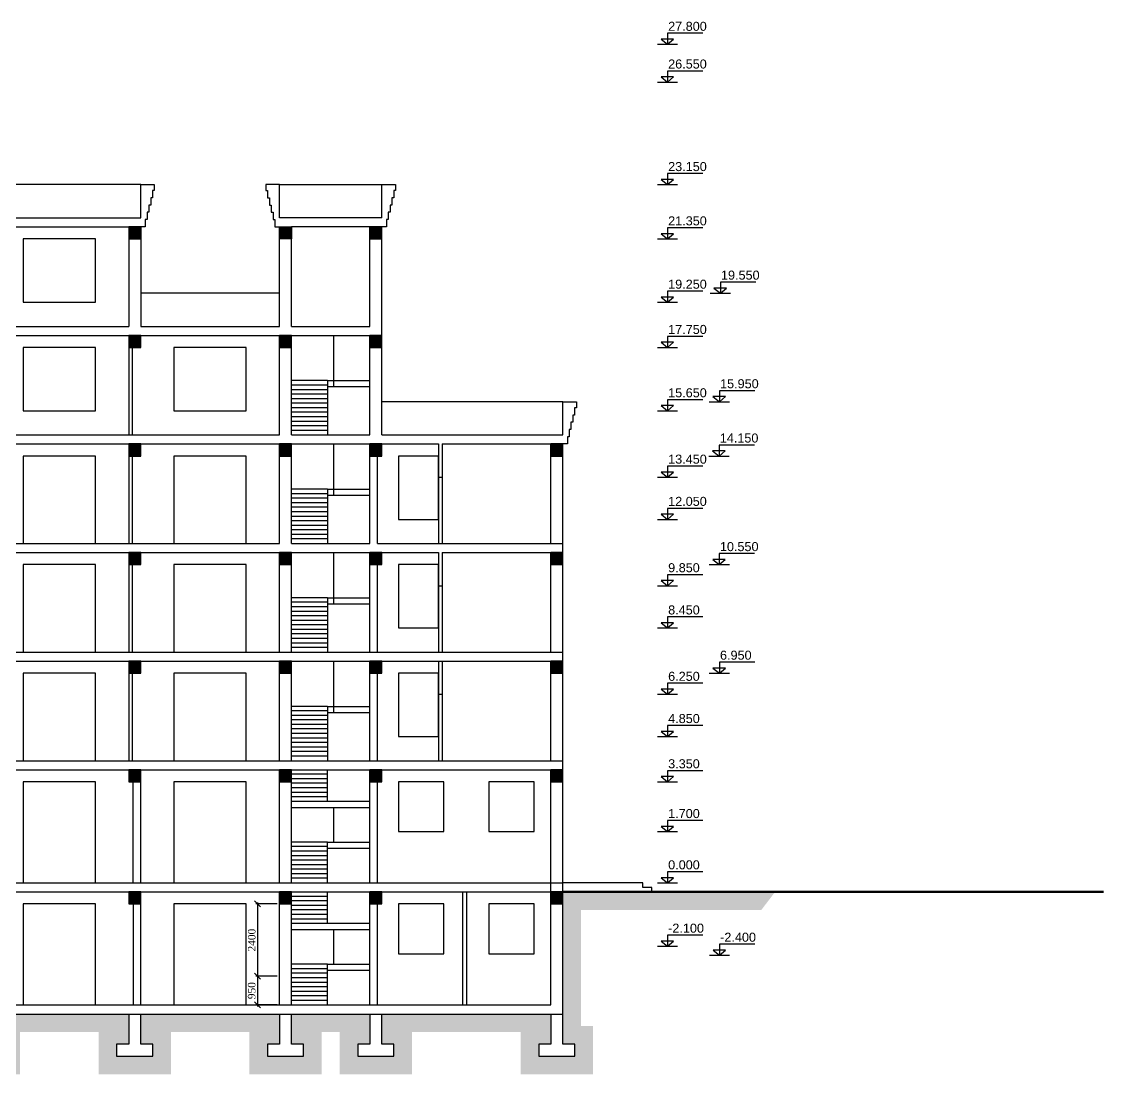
# Model space of a CAD drawing. Header units: inches. Extents: x 2870606 to 3671143, y -733551 to -473558.
# Drawn here: x 3077077 to 3112955, y -685836 to -650935 of the extents above; entities that cross this region are included whole.
import ezdxf

# ---------------------------------------------------------------- set-up
doc = ezdxf.new("R2010")
doc.units = ezdxf.units.IN
doc.header["$MEASUREMENT"] = 0
doc.styles.add('ira', font='arial.ttf', dxfattribs={"height": 3})
doc.styles.add('J~stule', font='dutch.ttf')
doc.dimstyles.new('J~style', dxfattribs={"dimscale": 100, "dimtxt": 2.5, "dimasz": 2, "dimexe": 0.55, "dimexo": 0.725, "dimtad": 1, "dimdec": 0, "dimdsep": 46, "dimtxsty": 'J~stule', "dimblk": 'OBLIQUE', "dimcen": 2, "dimdle": 0.5, "dimadec": 0, "dimazin": 0, "dimtfac": 1, "dimtdec": 0, "dimtmove": 0, "dimatfit": 3, "dimfxl": 1, "dimarcsym": 0})

# ---------------------------------------------------------------- blocks, each defined once
blk = doc.blocks.new('_Oblique')
at = {"color": 0, "linetype": 'ByBlock', "lineweight": -2}
blk.add_line((-0.5, -0.5), (0.5, 0.5), dxfattribs=at)
blk = doc.blocks.new('*D210')
at = {"color": 0, "lineweight": -2, "transparency": 16777216}
for p, q in [((3085555, -680186), (3084845, -680186)), ((3084900, -680136), (3084900, -682636)), ((3085555, -682586), (3084845, -682586))]:
    blk.add_line(p, q, dxfattribs=at)
at = {"layer": 'Defpoints', "color": 0, "lineweight": 35, "transparency": 16777216}
for p in [(3085627, -680186), (3084900, -682586), (3085627, -682586)]:
    blk.add_point(p, dxfattribs=at)
at = {"color": 0, "lineweight": -2, "transparency": 16777216, "xscale": 200, "yscale": 200, "zscale": 200}
for p, rotation in [((3084900, -680186), 90), ((3084900, -682586), 270)]:
    blk.add_blockref('_Oblique', p, dxfattribs=dict(at, rotation=rotation))
at = {"color": 0, "lineweight": 35, "transparency": 16777216, "insert": (3084710, -681386), "char_height": 250, "attachment_point": 5, "rotation": 90, "style": 'J~stule'}
blk.add_mtext('2400', dxfattribs=at)
blk = doc.blocks.new('*D211')
at = {"color": 0, "lineweight": -2, "transparency": 16777216}
for p, q in [((3085555, -682586), (3084845, -682586)), ((3084900, -682536), (3084900, -683586)), ((3085555, -683536), (3084845, -683536))]:
    blk.add_line(p, q, dxfattribs=at)
at = {"layer": 'Defpoints', "color": 0, "lineweight": 35, "transparency": 16777216}
for p in [(3085627, -682586), (3084900, -683536), (3085627, -683536)]:
    blk.add_point(p, dxfattribs=at)
at = {"color": 0, "lineweight": -2, "transparency": 16777216, "xscale": 200, "yscale": 200, "zscale": 200}
for p, rotation in [((3084900, -682586), 90), ((3084900, -683536), 270)]:
    blk.add_blockref('_Oblique', p, dxfattribs=dict(at, rotation=rotation))
at = {"color": 0, "lineweight": 35, "transparency": 16777216, "insert": (3084707, -683061), "char_height": 250, "attachment_point": 5, "rotation": 90, "style": 'J~stule'}
blk.add_mtext('950', dxfattribs=at)

msp = doc.modelspace()

# ---------------------------------------------------------------- hatches: boundary and pattern name
h = msp.add_hatch(color=256)
h.dxf.hatch_style = 1
h.paths.add_polyline_path([(3081027.14, -658136.46), (3081027.14, -657736.46), (3080627.14, -657736.46), (3080627.14, -658136.46)])
h = msp.add_hatch(color=256)
h.dxf.hatch_style = 1
h.paths.add_polyline_path([(3085627.14, -658136.46), (3085627.14, -657736.46), (3086027.14, -657736.46), (3086027.14, -658136.46)])
h = msp.add_hatch(color=256)
h.dxf.hatch_style = 1
h.paths.add_polyline_path([(3089027.14, -658136.46), (3089027.14, -657736.46), (3088627.14, -657736.46), (3088627.14, -658136.46)])
h = msp.add_hatch(color=256)
h.dxf.hatch_style = 1
h.paths.add_polyline_path([(3081027.14, -661736.46), (3081027.14, -661336.46), (3080627.14, -661336.46), (3080627.14, -661736.46)])
h = msp.add_hatch(color=256)
h.dxf.hatch_style = 1
h.paths.add_polyline_path([(3086027.14, -661736.46), (3086027.14, -661336.46), (3085627.14, -661336.46), (3085627.14, -661736.46)])
h = msp.add_hatch(color=256)
h.dxf.hatch_style = 1
h.paths.add_polyline_path([(3089027.14, -661736.46), (3089027.14, -661336.46), (3088627.14, -661336.46), (3088627.14, -661736.46)])
h = msp.add_hatch(color=256)
h.dxf.hatch_style = 1
h.paths.add_polyline_path([(3081027.14, -665336.46), (3081027.14, -664936.46), (3080627.14, -664936.46), (3080627.14, -665336.46)])
h = msp.add_hatch(color=256)
h.dxf.hatch_style = 1
h.paths.add_polyline_path([(3086027.14, -665336.46), (3086027.14, -664936.46), (3085627.14, -664936.46), (3085627.14, -665336.46)])
h = msp.add_hatch(color=256)
h.dxf.hatch_style = 1
h.paths.add_polyline_path([(3089027.14, -665336.46), (3089027.14, -664936.46), (3088627.14, -664936.46), (3088627.14, -665336.46)])
h = msp.add_hatch(color=256)
h.dxf.hatch_style = 1
h.paths.add_polyline_path([(3095027.14, -665336.46), (3095027.14, -664936.46), (3094627.14, -664936.46), (3094627.14, -665336.46)])
h = msp.add_hatch(color=256)
h.dxf.hatch_style = 1
h.paths.add_polyline_path([(3081027.14, -668936.46), (3081027.14, -668536.46), (3080627.14, -668536.46), (3080627.14, -668936.46)])
h = msp.add_hatch(color=256)
h.dxf.hatch_style = 1
h.paths.add_polyline_path([(3086027.14, -668936.46), (3086027.14, -668536.46), (3085627.14, -668536.46), (3085627.14, -668936.46)])
h = msp.add_hatch(color=256)
h.dxf.hatch_style = 1
h.paths.add_polyline_path([(3089027.14, -668936.46), (3089027.14, -668536.46), (3088627.14, -668536.46), (3088627.14, -668936.46)])
h = msp.add_hatch(color=256)
h.dxf.hatch_style = 1
h.paths.add_polyline_path([(3095027.14, -668936.46), (3095027.14, -668536.46), (3094627.14, -668536.46), (3094627.14, -668936.46)])
h = msp.add_hatch(color=256)
h.dxf.hatch_style = 1
h.paths.add_polyline_path([(3081027.14, -672536.46), (3081027.14, -672136.46), (3080627.14, -672136.46), (3080627.14, -672536.46)])
h = msp.add_hatch(color=256)
h.dxf.hatch_style = 1
h.paths.add_polyline_path([(3086027.14, -672536.46), (3086027.14, -672136.46), (3085627.14, -672136.46), (3085627.14, -672536.46)])
h = msp.add_hatch(color=256)
h.dxf.hatch_style = 1
h.paths.add_polyline_path([(3089027.14, -672536.46), (3089027.14, -672136.46), (3088627.14, -672136.46), (3088627.14, -672536.46)])
h = msp.add_hatch(color=256)
h.dxf.hatch_style = 1
h.paths.add_polyline_path([(3095027.14, -672536.46), (3095027.14, -672136.46), (3094627.14, -672136.46), (3094627.14, -672536.46)])
h = msp.add_hatch(color=256)
h.dxf.hatch_style = 1
h.paths.add_polyline_path([(3081027.14, -676136.46), (3081027.14, -675736.46), (3080627.14, -675736.46), (3080627.14, -676136.46)])
h = msp.add_hatch(color=256)
h.dxf.hatch_style = 1
h.paths.add_polyline_path([(3086027.14, -676136.46), (3086027.14, -675736.46), (3085627.14, -675736.46), (3085627.14, -676136.46)])
h = msp.add_hatch(color=256)
h.dxf.hatch_style = 1
h.paths.add_polyline_path([(3089027.14, -676136.46), (3089027.14, -675736.46), (3088627.14, -675736.46), (3088627.14, -676136.46)])
h = msp.add_hatch(color=256)
h.dxf.hatch_style = 1
h.paths.add_polyline_path([(3095027.14, -676136.46), (3095027.14, -675736.46), (3094627.14, -675736.46), (3094627.14, -676136.46)])
h = msp.add_hatch()
h.set_pattern_fill('EARTH', color=256, scale=1000, angle=45, style=0)
h.set_pattern_definition([(45, (-176537.36, 11287.37), (3e-14, 353.55339), [250, -250]), (45, (-176603.65, 11353.66), (3e-14, 353.55339), [250, -250]), (45, (-176669.94, 11419.96), (3e-14, 353.55339), [250, -250]), (135, (-176669.94, 11464.15), (-353.55339, 3e-14), [250, -250]), (135, (-176603.65, 11530.44), (-353.55339, 3e-14), [250, -250]), (135, (-176537.36, 11596.73), (-353.55339, 3e-14), [250, -250])])
h.paths.add_polyline_path([(3070627.14, -683836.46), (3059027.14, -683836.46), (3059027.14, -684836.46), (3059427.14, -684836.46), (3059427.14, -685236.46), (3058227.14, -685236.46), (3058227.14, -684836.46), (3058627.14, -684836.46), (3058627.14, -683836.46), (3054027.14, -683836.46), (3054027.14, -684836.46), (3054427.14, -684836.46), (3054427.14, -685236.46), (3053227.14, -685236.46), (3053227.14, -684836.46), (3053627.14, -684836.46), (3053627.14, -683836.46), (3049027.14, -683836.46), (3049027.14, -684836.46), (3049427.14, -684836.46), (3049427.14, -685236.46), (3048227.14, -685236.46), (3048227.14, -684836.46), (3048627.14, -684836.46), (3048627.14, -683836.46), (3044027.14, -683836.46), (3044027.14, -684836.46), (3044427.14, -684836.46), (3044427.14, -685236.46), (3043227.14, -685236.46), (3043227.14, -684836.46), (3043627.14, -684836.46), (3043627.14, -683836.46), (3041027.14, -683836.46), (3041027.14, -684836.46), (3041427.14, -684836.46), (3041427.14, -685236.46), (3040227.14, -685236.46), (3040227.14, -684836.46), (3040627.14, -684836.46), (3040627.14, -683836.46), (3035027.14, -683836.46), (3035027.14, -684836.46), (3035427.14, -684836.46), (3035427.14, -685236.46), (3034227.14, -685236.46), (3034227.14, -684836.46), (3034627.14, -684836.46), (3034627.14, -683836.46), (3034627.14, -679936.46), (3029007.22, -679936.46), (3029704.94, -680536.46), (3034027.14, -680536.46), (3034027.14, -683836.46), (3034027.14, -684236.46), (3033627.14, -684236.46), (3033627.14, -685836.46), (3036027.14, -685836.46), (3036027.14, -684436.46), (3039627.14, -684436.46), (3039627.14, -685836.46), (3042027.14, -685836.46), (3042027.14, -684436.46), (3042627.14, -684436.46), (3042627.14, -685836.46), (3045027.14, -685836.46), (3045027.14, -684436.46), (3047627.14, -684436.46), (3047627.14, -685836.46), (3050027.14, -685836.46), (3050027.14, -684436.46), (3052627.14, -684436.46), (3052627.14, -685836.46), (3055027.14, -685836.46), (3055027.14, -684436.46), (3057627.14, -684436.46), (3057627.14, -685836.46), (3060027.14, -685836.46), (3060027.14, -684436.46), (3069627.14, -684436.46), (3069627.14, -685836.46), (3072027.14, -685836.46), (3072027.14, -684436.46), (3074627.14, -684436.46), (3074627.14, -685836.46), (3077027.14, -685836.46), (3077027.14, -684436.46), (3079627.14, -684436.46), (3079627.14, -685836.46), (3082027.14, -685836.46), (3082027.14, -684436.46), (3084627.14, -684436.46), (3084627.14, -685836.46), (3087027.14, -685836.46), (3087027.14, -684436.46), (3087627.14, -684436.46), (3087627.14, -685836.46), (3090027.14, -685836.46), (3090027.14, -684436.46), (3093627.14, -684436.46), (3093627.14, -685836.46), (3096027.14, -685836.46), (3096027.14, -684236.46), (3095627.14, -684236.46), (3095627.14, -683836.46), (3095627.14, -680386.46), (3101609.84, -680386.46), (3102069.79, -679786.46), (3095027.14, -679786.46), (3095027.14, -683836.46), (3095027.14, -684836.46), (3095427.14, -684836.46), (3095427.14, -685236.46), (3094227.14, -685236.46), (3094227.14, -684836.46), (3094627.14, -684836.46), (3094627.14, -683836.46), (3089027.14, -683836.46), (3089027.14, -684836.46), (3089427.14, -684836.46), (3089427.14, -685236.46), (3088227.14, -685236.46), (3088227.14, -684836.46), (3088627.14, -684836.46), (3088627.14, -683836.46), (3086027.14, -683836.46), (3086027.14, -684836.46), (3086427.14, -684836.46), (3086427.14, -685236.46), (3085227.14, -685236.46), (3085227.14, -684836.46), (3085627.14, -684836.46), (3085627.14, -683836.46), (3081027.14, -683836.46), (3081027.14, -684836.46), (3081427.14, -684836.46), (3081427.14, -685236.46), (3080227.14, -685236.46), (3080227.14, -684836.46), (3080627.14, -684836.46), (3080627.14, -683836.46), (3076027.14, -683836.46), (3076027.14, -684836.46), (3076427.14, -684836.46), (3076427.14, -685236.46), (3075227.14, -685236.46), (3075227.14, -684836.46), (3075627.14, -684836.46), (3075627.14, -683836.46), (3071027.14, -683836.46), (3071027.14, -684836.46), (3071427.14, -684836.46), (3071427.14, -685236.46), (3070227.14, -685236.46), (3070227.14, -684836.46), (3070627.14, -684836.46)])
h = msp.add_hatch(color=256)
h.dxf.hatch_style = 1
h.paths.add_polyline_path([(3081027.14, -680186.46), (3081027.14, -679786.46), (3080627.14, -679786.46), (3080627.14, -680186.46)])
h = msp.add_hatch(color=256)
h.dxf.hatch_style = 1
h.paths.add_polyline_path([(3086027.14, -680186.46), (3086027.14, -679786.46), (3085627.14, -679786.46), (3085627.14, -680186.46)])
h = msp.add_hatch(color=256)
h.dxf.hatch_style = 1
h.paths.add_polyline_path([(3089027.14, -680186.46), (3089027.14, -679786.46), (3088627.14, -679786.46), (3088627.14, -680186.46)])
h = msp.add_hatch(color=256)
h.dxf.hatch_style = 1
h.paths.add_polyline_path([(3095027.14, -680186.46), (3095027.14, -679786.46), (3094627.14, -679786.46), (3094627.14, -680186.46)])

# ---------------------------------------------------------------- linework, layer by layer
at = {"lineweight": 30, "ltscale": 6}
for p, q in [((3098162.35, -651686.21), (3098835.79, -651686.21)), ((3098162.35, -652936.46), (3098835.79, -652936.46)), ((3098162.35, -656336.46), (3098835.79, -656336.46)), ((3098162.35, -658136.46), (3098835.79, -658136.46)), ((3099914.48, -659936.46), (3100587.92, -659936.46)), ((3098162.35, -660236.46), (3098835.79, -660236.46)), ((3098162.35, -661736.46), (3098835.79, -661736.46)), ((3099883.84, -663536.46), (3100557.28, -663536.46)), ((3098162.35, -663836.46), (3098835.79, -663836.46)), ((3099874.2, -665336.46), (3100547.64, -665336.46)), ((3098162.35, -666036.46), (3098835.79, -666036.46)), ((3098162.35, -667436.46), (3098835.79, -667436.46)), ((3099878.83, -668936.46), (3100552.27, -668936.46)), ((3098162.35, -669636.46), (3098835.79, -669636.46)), ((3098162.35, -671036.46), (3098835.79, -671036.46)), ((3099881.72, -672536.46), (3100555.17, -672536.46)), ((3098162.35, -673236.46), (3098835.79, -673236.46)), ((3098162.35, -674636.46), (3098835.79, -674636.46)), ((3098162.35, -676136.46), (3098835.79, -676136.46)), ((3098162.35, -677786.46), (3098835.79, -677786.46)), ((3098162.35, -679486.46), (3098835.79, -679486.46)), ((3098162.35, -681586.46), (3098835.79, -681586.46)), ((3099887.08, -681886.46), (3100560.52, -681886.46))]:
    msp.add_line(p, q, dxfattribs=at)
for p, q in [((3081027.14, -656336.46), (3071027.14, -656336.46)), ((3085627.14, -656336.46), (3089027.14, -656336.46)), ((3085627.14, -659936.46), (3081027.14, -659936.46)), ((3087427.14, -663036.46), (3087427.14, -661336.46)), ((3087227.14, -662836.46), (3086027.14, -662836.46)), ((3087227.14, -662986.46), (3086027.14, -662986.46)), ((3087227.14, -662836.46), (3088627.14, -662836.46)), ((3087227.14, -662836.46), (3087227.14, -664636.46)), ((3087227.14, -663136.46), (3086027.14, -663136.46)), ((3087227.14, -663286.46), (3086027.14, -663286.46)), ((3087227.14, -663036.46), (3088627.14, -663036.46)), ((3087227.14, -663436.46), (3086027.14, -663436.46)), ((3087227.14, -663586.46), (3086027.14, -663586.46)), ((3087227.14, -663736.46), (3086027.14, -663736.46)), ((3095027.14, -663536.46), (3089027.14, -663536.46)), ((3087227.14, -663886.46), (3086027.14, -663886.46)), ((3087227.14, -664036.46), (3086027.14, -664036.46)), ((3087227.14, -664186.46), (3086027.14, -664186.46)), ((3087227.14, -664336.46), (3086027.14, -664336.46)), ((3087227.14, -664486.46), (3086027.14, -664486.46)), ((3087427.14, -666636.46), (3087427.14, -664936.46)), ((3090907.14, -666036.46), (3090907.14, -668236.46)), ((3091027.14, -666036.46), (3091027.14, -668236.46)), ((3087227.14, -666436.46), (3086027.14, -666436.46)), ((3087227.14, -666586.46), (3086027.14, -666586.46)), ((3087227.14, -666436.46), (3088627.14, -666436.46)), ((3087227.14, -666436.46), (3087227.14, -668236.46)), ((3087227.14, -666736.46), (3086027.14, -666736.46)), ((3087227.14, -666886.46), (3086027.14, -666886.46)), ((3087227.14, -666636.46), (3088627.14, -666636.46)), ((3087227.14, -667036.46), (3086027.14, -667036.46)), ((3087227.14, -667186.46), (3086027.14, -667186.46)), ((3087227.14, -667336.46), (3086027.14, -667336.46)), ((3087227.14, -667486.46), (3086027.14, -667486.46)), ((3087227.14, -667636.46), (3086027.14, -667636.46)), ((3087227.14, -667786.46), (3086027.14, -667786.46)), ((3087227.14, -667936.46), (3086027.14, -667936.46)), ((3087227.14, -668086.46), (3086027.14, -668086.46)), ((3087427.14, -670236.46), (3087427.14, -668536.46)), ((3090907.14, -669636.46), (3090907.14, -671836.46)), ((3091027.14, -669636.46), (3091027.14, -671836.46)), ((3087227.14, -670036.46), (3086027.14, -670036.46)), ((3087227.14, -670186.46), (3086027.14, -670186.46)), ((3087227.14, -670036.46), (3088627.14, -670036.46)), ((3087227.14, -670036.46), (3087227.14, -671836.46)), ((3087227.14, -670336.46), (3086027.14, -670336.46)), ((3087227.14, -670486.46), (3086027.14, -670486.46)), ((3087227.14, -670236.46), (3088627.14, -670236.46)), ((3087227.14, -670636.46), (3086027.14, -670636.46)), ((3087227.14, -670786.46), (3086027.14, -670786.46)), ((3087227.14, -670936.46), (3086027.14, -670936.46)), ((3087227.14, -671086.46), (3086027.14, -671086.46)), ((3087227.14, -671236.46), (3086027.14, -671236.46)), ((3087227.14, -671386.46), (3086027.14, -671386.46)), ((3087227.14, -671536.46), (3086027.14, -671536.46)), ((3087227.14, -671686.46), (3086027.14, -671686.46)), ((3087427.14, -673836.46), (3087427.14, -672136.46)), ((3090907.14, -673236.46), (3090907.14, -675436.46)), ((3091027.14, -673236.46), (3091027.14, -675436.46)), ((3087227.14, -673636.46), (3086027.14, -673636.46)), ((3087227.14, -673786.46), (3086027.14, -673786.46)), ((3087227.14, -673636.46), (3088627.14, -673636.46)), ((3087227.14, -673636.46), (3087227.14, -675436.46)), ((3087227.14, -673936.46), (3086027.14, -673936.46)), ((3087227.14, -674086.46), (3086027.14, -674086.46)), ((3087227.14, -673836.46), (3088627.14, -673836.46)), ((3087227.14, -674236.46), (3086027.14, -674236.46)), ((3087227.14, -674386.46), (3086027.14, -674386.46)), ((3087227.14, -674536.46), (3086027.14, -674536.46)), ((3087227.14, -674686.46), (3086027.14, -674686.46)), ((3087227.14, -674836.46), (3086027.14, -674836.46)), ((3087227.14, -674986.46), (3086027.14, -674986.46)), ((3087227.14, -675136.46), (3086027.14, -675136.46)), ((3087227.14, -675286.46), (3086027.14, -675286.46)), ((3087227.14, -675886.46), (3086027.14, -675886.46)), ((3087227.14, -676786.46), (3087227.14, -675736.46)), ((3087227.14, -676036.46), (3086027.14, -676036.46)), ((3087227.14, -676186.46), (3086027.14, -676186.46)), ((3087227.14, -676336.46), (3086027.14, -676336.46)), ((3087227.14, -676486.46), (3086027.14, -676486.46)), ((3087227.14, -676636.46), (3086027.14, -676636.46)), ((3087427.14, -678136.46), (3087427.14, -676986.46)), ((3087227.14, -678136.46), (3086027.14, -678136.46)), ((3087227.14, -678286.46), (3086027.14, -678286.46)), ((3087227.14, -678436.46), (3086027.14, -678436.46)), ((3087227.14, -678136.46), (3088627.14, -678136.46)), ((3087227.14, -679486.46), (3087227.14, -678136.46)), ((3087227.14, -678336.46), (3088627.14, -678336.46)), ((3087227.14, -678586.46), (3086027.14, -678586.46)), ((3087227.14, -678736.46), (3086027.14, -678736.46)), ((3087227.14, -678886.46), (3086027.14, -678886.46)), ((3087227.14, -679036.46), (3086027.14, -679036.46)), ((3087227.14, -679186.46), (3086027.14, -679186.46)), ((3087227.14, -679336.46), (3086027.14, -679336.46)), ((3087227.14, -680836.46), (3087227.14, -679786.46)), ((3087227.14, -679936.46), (3086027.14, -679936.46)), ((3087227.14, -680086.46), (3086027.14, -680086.46)), ((3087227.14, -680236.46), (3086027.14, -680236.46)), ((3087227.14, -680386.46), (3086027.14, -680386.46)), ((3087227.14, -680536.46), (3086027.14, -680536.46)), ((3087227.14, -680686.46), (3086027.14, -680686.46)), ((3087427.14, -682186.46), (3087427.14, -681036.46)), ((3087227.14, -682186.46), (3086027.14, -682186.46)), ((3087227.14, -682336.46), (3086027.14, -682336.46)), ((3087227.14, -682186.46), (3088627.14, -682186.46)), ((3087227.14, -683536.46), (3087227.14, -682186.46)), ((3087227.14, -682386.46), (3088627.14, -682386.46)), ((3087227.14, -682486.46), (3086027.14, -682486.46)), ((3087227.14, -682636.46), (3086027.14, -682636.46)), ((3087227.14, -682786.46), (3086027.14, -682786.46)), ((3087227.14, -682936.46), (3086027.14, -682936.46)), ((3087227.14, -683086.46), (3086027.14, -683086.46)), ((3087227.14, -683236.46), (3086027.14, -683236.46)), ((3087227.14, -683386.46), (3086027.14, -683386.46))]:
    msp.add_line(p, q)
at = {"lineweight": 30}
for p, q in [((3081027.14, -657436.46), (3081027.14, -656336.46)), ((3085627.14, -657436.46), (3085627.14, -656336.46)), ((3089027.14, -657436.46), (3089027.14, -656336.46)), ((3070627.14, -657436.46), (3081027.14, -657436.46)), ((3089027.14, -657436.46), (3085627.14, -657436.46)), ((3070627.14, -657736.46), (3080627.14, -657736.46)), ((3080627.14, -657736.46), (3080627.14, -661036.46)), ((3081027.14, -657736.46), (3081027.14, -661036.46)), ((3085627.14, -661036.46), (3085627.14, -657736.46)), ((3088627.14, -657736.46), (3086027.14, -657736.46)), ((3086027.14, -661036.46), (3086027.14, -657736.46)), ((3088627.14, -661036.46), (3088627.14, -657736.46)), ((3089027.14, -664636.46), (3089027.14, -657736.46)), ((3071027.14, -661036.46), (3080627.14, -661036.46)), ((3081027.14, -661036.46), (3085627.14, -661036.46)), ((3086027.14, -661036.46), (3088627.14, -661036.46)), ((3038107.14, -661336.46), (3089027.14, -661336.46)), ((3080627.14, -661336.46), (3080627.14, -664636.46)), ((3080747.14, -661336.46), (3080747.14, -664636.46)), ((3085627.14, -664636.46), (3085627.14, -661336.46)), ((3086027.14, -664636.46), (3086027.14, -661336.46)), ((3088627.14, -664636.46), (3088627.14, -661336.46)), ((3095027.14, -664636.46), (3095027.14, -663536.46)), ((3044027.14, -664636.46), (3085627.14, -664636.46)), ((3086027.14, -664636.46), (3088627.14, -664636.46)), ((3089027.14, -664636.46), (3095027.14, -664636.46)), ((3034627.14, -664936.46), (3090907.14, -664936.46)), ((3080627.14, -664936.46), (3080627.14, -668236.46)), ((3080747.14, -664936.46), (3080747.14, -668236.46)), ((3085627.14, -668236.46), (3085627.14, -664936.46)), ((3086027.14, -668236.46), (3086027.14, -664936.46)), ((3088627.14, -668236.46), (3088627.14, -664936.46)), ((3088877.14, -668236.46), (3088877.14, -664936.46)), ((3090907.14, -664936.46), (3090907.14, -666036.46)), ((3091027.14, -664936.46), (3091027.14, -666036.46)), ((3091027.14, -664936.46), (3095027.14, -664936.46)), ((3094627.14, -668236.46), (3094627.14, -664936.46)), ((3095027.14, -683836.46), (3095027.14, -664936.46)), ((3090907.14, -666036.46), (3091027.14, -666036.46)), ((3071027.14, -668236.46), (3085627.14, -668236.46)), ((3086027.14, -668236.46), (3088627.14, -668236.46)), ((3088877.14, -668236.46), (3095027.14, -668236.46)), ((3034627.14, -668536.46), (3090907.14, -668536.46)), ((3080627.14, -668536.46), (3080627.14, -671836.46)), ((3080747.14, -668536.46), (3080747.14, -671836.46)), ((3085627.14, -671836.46), (3085627.14, -668536.46)), ((3086027.14, -671836.46), (3086027.14, -668536.46)), ((3088627.14, -671836.46), (3088627.14, -668536.46)), ((3088877.14, -671836.46), (3088877.14, -668536.46)), ((3090907.14, -668536.46), (3090907.14, -669636.46)), ((3091027.14, -668536.46), (3091027.14, -669636.46)), ((3091027.14, -668536.46), (3095027.14, -668536.46)), ((3094627.14, -671836.46), (3094627.14, -668536.46)), ((3090907.14, -669636.46), (3091027.14, -669636.46)), ((3044027.14, -671836.46), (3095027.14, -671836.46)), ((3032627.14, -672136.46), (3095027.14, -672136.46)), ((3080627.14, -672136.46), (3080627.14, -675436.46)), ((3080747.14, -672136.46), (3080747.14, -675436.46)), ((3085627.14, -675436.46), (3085627.14, -672136.46)), ((3086027.14, -675436.46), (3086027.14, -672136.46)), ((3088627.14, -675436.46), (3088627.14, -672136.46)), ((3088877.14, -675436.46), (3088877.14, -672136.46)), ((3090907.14, -672136.46), (3090907.14, -673236.46)), ((3091027.14, -672136.46), (3091027.14, -673236.46)), ((3094627.14, -675436.46), (3094627.14, -672136.46)), ((3090907.14, -673236.46), (3091027.14, -673236.46)), ((3032787.14, -675436.46), (3095027.14, -675436.46)), ((3032787.14, -675736.46), (3095027.14, -675736.46)), ((3080777.14, -679486.46), (3080777.14, -675736.46)), ((3081027.14, -679486.46), (3081027.14, -675736.46)), ((3085627.14, -679486.46), (3085627.14, -675736.46)), ((3086027.14, -679486.46), (3086027.14, -675736.46)), ((3088627.14, -679486.46), (3088627.14, -675736.46)), ((3088877.14, -679486.46), (3088877.14, -675736.46)), ((3094627.14, -683536.46), (3094627.14, -675736.46)), ((3088627.14, -676786.46), (3086027.14, -676786.46)), ((3086027.14, -676986.46), (3088627.14, -676986.46)), ((3054027.14, -679486.46), (3095027.14, -679486.46)), ((3034627.14, -679786.46), (3095027.14, -679786.46)), ((3080777.14, -679786.46), (3080777.14, -683536.46)), ((3081027.14, -683536.46), (3081027.14, -679786.46)), ((3085627.14, -683536.46), (3085627.14, -679786.46)), ((3086027.14, -683536.46), (3086027.14, -679786.46)), ((3088627.14, -683536.46), (3088627.14, -679786.46)), ((3088877.14, -683536.46), (3088877.14, -679786.46)), ((3091707.14, -683536.46, -25.55), (3091707.14, -679786.46, -25.55)), ((3091827.14, -679786.46, -25.65), (3091827.14, -683536.46)), ((3088627.14, -680836.46), (3086027.14, -680836.46)), ((3086027.14, -681036.46), (3088627.14, -681036.46)), ((3034627.14, -683836.46), (3095027.14, -683836.46)), ((3035027.14, -683536.46), (3094627.14, -683536.46))]:
    msp.add_line(p, q, dxfattribs=at)
at = {"lineweight": 50}
msp.add_line((3095027.14, -679786.46, -24.81), (3112955.31, -679786.46, -24.81), dxfattribs=at)
at = {"ltscale": 6}
for points in [[(3098499.07, -651686.21), (3098700.28, -651515.76), (3098501.11, -651515.76), (3098284.43, -651515.76), (3098499.07, -651686.21)], [(3099671.87, -651321.45), (3098499.07, -651321.45), (3098499.07, -651686.21)], [(3099671.87, -652571.71), (3098499.07, -652571.71), (3098499.07, -652936.46)], [(3098499.07, -652936.46), (3098700.28, -652766.02), (3098501.11, -652766.02), (3098284.43, -652766.02), (3098499.07, -652936.46)], [(3098499.07, -656336.46), (3098700.28, -656166.02), (3098501.11, -656166.02), (3098284.43, -656166.02), (3098499.07, -656336.46)], [(3099671.87, -655971.71), (3098499.07, -655971.71), (3098499.07, -656336.46)], [(3098499.07, -658136.46), (3098700.28, -657966.02), (3098501.11, -657966.02), (3098284.43, -657966.02), (3098499.07, -658136.46)], [(3099671.87, -657771.71), (3098499.07, -657771.71), (3098499.07, -658136.46)], [(3100251.2, -659936.46), (3100452.41, -659766.02), (3100253.24, -659766.02), (3100036.56, -659766.02), (3100251.2, -659936.46)], [(3101424, -659571.71), (3100251.2, -659571.71), (3100251.2, -659936.46)], [(3098499.07, -660236.46), (3098700.28, -660066.02), (3098501.11, -660066.02), (3098284.43, -660066.02), (3098499.07, -660236.46)], [(3099671.87, -659871.71), (3098499.07, -659871.71), (3098499.07, -660236.46)], [(3098499.07, -661736.46), (3098700.28, -661566.02), (3098501.11, -661566.02), (3098284.43, -661566.02), (3098499.07, -661736.46)], [(3099671.87, -661371.71), (3098499.07, -661371.71), (3098499.07, -661736.46)], [(3100220.56, -663536.46), (3100421.77, -663366.02), (3100222.6, -663366.02), (3100005.92, -663366.02), (3100220.56, -663536.46)], [(3101393.35, -663171.71), (3100220.56, -663171.71), (3100220.56, -663536.46)], [(3098499.07, -663836.46), (3098700.28, -663666.02), (3098501.11, -663666.02), (3098284.43, -663666.02), (3098499.07, -663836.46)], [(3099671.87, -663471.71), (3098499.07, -663471.71), (3098499.07, -663836.46)], [(3100210.92, -665336.46), (3100412.13, -665166.02), (3100212.96, -665166.02), (3099996.28, -665166.02), (3100210.92, -665336.46)], [(3101383.71, -664971.71), (3100210.92, -664971.71), (3100210.92, -665336.46)], [(3098499.07, -666036.46), (3098700.28, -665866.02), (3098501.11, -665866.02), (3098284.43, -665866.02), (3098499.07, -666036.46)], [(3099671.87, -665671.71), (3098499.07, -665671.71), (3098499.07, -666036.46)], [(3098499.07, -667436.46), (3098700.28, -667266.02), (3098501.11, -667266.02), (3098284.43, -667266.02), (3098499.07, -667436.46)], [(3099671.87, -667071.71), (3098499.07, -667071.71), (3098499.07, -667436.46)], [(3100215.55, -668936.46), (3100416.76, -668766.02), (3100217.58, -668766.02), (3100000.91, -668766.02), (3100215.55, -668936.46)], [(3101388.34, -668571.71), (3100215.55, -668571.71), (3100215.55, -668936.46)], [(3098499.07, -669636.46), (3098700.28, -669466.02), (3098501.11, -669466.02), (3098284.43, -669466.02), (3098499.07, -669636.46)], [(3099671.87, -669271.71), (3098499.07, -669271.71), (3098499.07, -669636.46)], [(3098499.07, -671036.46), (3098700.28, -670866.02), (3098501.11, -670866.02), (3098284.43, -670866.02), (3098499.07, -671036.46)], [(3099671.87, -670671.71), (3098499.07, -670671.71), (3098499.07, -671036.46)], [(3101391.24, -672171.71), (3100218.45, -672171.71), (3100218.45, -672536.46)], [(3100218.45, -672536.46), (3100419.65, -672366.02), (3100220.48, -672366.02), (3100003.81, -672366.02), (3100218.45, -672536.46)], [(3098499.07, -673236.46), (3098700.28, -673066.02), (3098501.11, -673066.02), (3098284.43, -673066.02), (3098499.07, -673236.46)], [(3099671.87, -672871.71), (3098499.07, -672871.71), (3098499.07, -673236.46)], [(3098499.07, -674636.46), (3098700.28, -674466.02), (3098501.11, -674466.02), (3098284.43, -674466.02), (3098499.07, -674636.46)], [(3099671.87, -674271.71), (3098499.07, -674271.71), (3098499.07, -674636.46)], [(3099671.87, -675771.71), (3098499.07, -675771.71), (3098499.07, -676136.46)], [(3098499.07, -676136.46), (3098700.28, -675966.02), (3098501.11, -675966.02), (3098284.43, -675966.02), (3098499.07, -676136.46)], [(3098499.07, -677786.46), (3098700.28, -677616.02), (3098501.11, -677616.02), (3098284.43, -677616.02), (3098499.07, -677786.46)], [(3099671.87, -677421.71), (3098499.07, -677421.71), (3098499.07, -677786.46)], [(3099671.87, -679121.71), (3098499.07, -679121.71), (3098499.07, -679486.46)], [(3098499.07, -679486.46), (3098700.28, -679316.02), (3098501.11, -679316.02), (3098284.43, -679316.02), (3098499.07, -679486.46)], [(3099671.87, -681221.71), (3098499.07, -681221.71), (3098499.07, -681586.46)], [(3098499.07, -681586.46), (3098700.28, -681416.02), (3098501.11, -681416.02), (3098284.43, -681416.02), (3098499.07, -681586.46)], [(3101396.6, -681521.71), (3100223.8, -681521.71), (3100223.8, -681886.46)], [(3100223.8, -681886.46), (3100425.01, -681716.02), (3100225.84, -681716.02), (3100009.16, -681716.02), (3100223.8, -681886.46)]]:
    msp.add_lwpolyline(points, dxfattribs=at)
at = {"lineweight": 30}
for points in [[(3081027.14, -656336.46), (3081477.14, -656336.46), (3081477.14, -656536.46), (3081417.14, -656536.46), (3081417.14, -656776.46), (3081357.14, -656776.46), (3081357.14, -657016.46), (3081297.14, -657016.46), (3081297.14, -657256.46), (3081237.14, -657256.46), (3081237.14, -657496.46), (3081177.14, -657496.46), (3081177.14, -657736.46), (3081027.14, -657736.46)], [(3085627.14, -656336.46), (3085177.14, -656336.46), (3085177.14, -656536.46), (3085237.14, -656536.46), (3085237.14, -656776.46), (3085297.14, -656776.46), (3085297.14, -657016.46), (3085357.14, -657016.46), (3085357.14, -657256.46), (3085417.14, -657256.46), (3085417.14, -657496.46), (3085477.14, -657496.46), (3085477.14, -657736.46), (3085627.14, -657736.46)], [(3089027.14, -656336.46), (3089477.14, -656336.46), (3089477.14, -656536.46), (3089417.14, -656536.46), (3089417.14, -656776.46), (3089357.14, -656776.46), (3089357.14, -657016.46), (3089297.14, -657016.46), (3089297.14, -657256.46), (3089237.14, -657256.46), (3089237.14, -657496.46), (3089177.14, -657496.46), (3089177.14, -657736.46), (3089027.14, -657736.46)], [(3095027.14, -663536.46), (3095477.14, -663536.46), (3095477.14, -663736.46), (3095417.14, -663736.46), (3095417.14, -663976.46), (3095357.14, -663976.46), (3095357.14, -664216.46), (3095297.14, -664216.46), (3095297.14, -664456.46), (3095237.14, -664456.46), (3095237.14, -664696.46), (3095177.14, -664696.46), (3095177.14, -664936.46), (3095027.14, -664936.46)], [(3097977.14, -679786.46), (3097977.14, -679636.46), (3097677.14, -679636.46), (3097677.14, -679486.46), (3095027.14, -679486.46)], [(3080627.14, -683836.46), (3080627.14, -684836.46), (3080227.14, -684836.46), (3080227.14, -685236.46), (3081427.14, -685236.46), (3081427.14, -684836.46), (3081027.14, -684836.46), (3081027.14, -683836.46)], [(3085627.14, -683836.46), (3085627.14, -684836.46), (3085227.14, -684836.46), (3085227.14, -685236.46), (3086427.14, -685236.46), (3086427.14, -684836.46), (3086027.14, -684836.46), (3086027.14, -683836.46)], [(3088627.14, -683836.46), (3088627.14, -684836.46), (3088227.14, -684836.46), (3088227.14, -685236.46), (3089427.14, -685236.46), (3089427.14, -684836.46), (3089027.14, -684836.46), (3089027.14, -683836.46)], [(3094627.14, -683836.46), (3094627.14, -684836.46), (3094227.14, -684836.46), (3094227.14, -685236.46), (3095427.14, -685236.46), (3095427.14, -684836.46), (3095027.14, -684836.46), (3095027.14, -683836.46)]]:
    msp.add_lwpolyline(points, dxfattribs=at)
for points in [[(3080627.14, -657736.46), (3080627.14, -658136.46), (3081027.14, -658136.46), (3081027.14, -657736.46)], [(3086027.14, -657736.46), (3086027.14, -658136.46), (3085627.14, -658136.46), (3085627.14, -657736.46)], [(3088627.14, -657736.46), (3088627.14, -658136.46), (3089027.14, -658136.46), (3089027.14, -657736.46)], [(3079527.14, -658136.46), (3077127.14, -658136.46), (3077127.14, -660236.46), (3079527.14, -660236.46)], [(3080627.14, -661336.46), (3080627.14, -661736.46), (3081027.14, -661736.46), (3081027.14, -661336.46)], [(3085627.14, -661336.46), (3085627.14, -661736.46), (3086027.14, -661736.46), (3086027.14, -661336.46)], [(3088627.14, -661336.46), (3088627.14, -661736.46), (3089027.14, -661736.46), (3089027.14, -661336.46)], [(3079527.14, -661736.46), (3077127.14, -661736.46), (3077127.14, -663836.46), (3079527.14, -663836.46)], [(3084527.14, -661736.46), (3082127.14, -661736.46), (3082127.14, -663836.46), (3084527.14, -663836.46)], [(3080627.14, -664936.46), (3080627.14, -665336.46), (3081027.14, -665336.46), (3081027.14, -664936.46)], [(3085627.14, -664936.46), (3085627.14, -665336.46), (3086027.14, -665336.46), (3086027.14, -664936.46)], [(3088627.14, -664936.46), (3088627.14, -665336.46), (3089027.14, -665336.46), (3089027.14, -664936.46)], [(3094627.14, -664936.46), (3094627.14, -665336.46), (3095027.14, -665336.46), (3095027.14, -664936.46)], [(3079527.14, -665336.46), (3077127.14, -665336.46), (3077127.14, -668236.46), (3079527.14, -668236.46)], [(3084527.14, -665336.46), (3082127.14, -665336.46), (3082127.14, -668236.46), (3084527.14, -668236.46)], [(3090907.14, -665336.46), (3089577.14, -665336.46), (3089577.14, -667436.46), (3090907.14, -667436.46)], [(3080627.14, -668536.46), (3080627.14, -668936.46), (3081027.14, -668936.46), (3081027.14, -668536.46)], [(3085627.14, -668536.46), (3085627.14, -668936.46), (3086027.14, -668936.46), (3086027.14, -668536.46)], [(3088627.14, -668536.46), (3088627.14, -668936.46), (3089027.14, -668936.46), (3089027.14, -668536.46)], [(3094627.14, -668536.46), (3094627.14, -668936.46), (3095027.14, -668936.46), (3095027.14, -668536.46)], [(3079527.14, -668936.46), (3077127.14, -668936.46), (3077127.14, -671836.46), (3079527.14, -671836.46)], [(3084527.14, -668936.46), (3082127.14, -668936.46), (3082127.14, -671836.46), (3084527.14, -671836.46)], [(3090907.14, -668936.46), (3089577.14, -668936.46), (3089577.14, -671036.46), (3090907.14, -671036.46)], [(3080627.14, -672136.46), (3080627.14, -672536.46), (3081027.14, -672536.46), (3081027.14, -672136.46)], [(3085627.14, -672136.46), (3085627.14, -672536.46), (3086027.14, -672536.46), (3086027.14, -672136.46)], [(3088627.14, -672136.46), (3088627.14, -672536.46), (3089027.14, -672536.46), (3089027.14, -672136.46)], [(3094627.14, -672136.46), (3094627.14, -672536.46), (3095027.14, -672536.46), (3095027.14, -672136.46)], [(3079527.14, -672536.46), (3077127.14, -672536.46), (3077127.14, -675436.46), (3079527.14, -675436.46)], [(3084527.14, -672536.46), (3082127.14, -672536.46), (3082127.14, -675436.46), (3084527.14, -675436.46)], [(3090907.14, -672536.46), (3089577.14, -672536.46), (3089577.14, -674636.46), (3090907.14, -674636.46)], [(3080627.14, -675736.46), (3080627.14, -676136.46), (3081027.14, -676136.46), (3081027.14, -675736.46)], [(3085627.14, -675736.46), (3085627.14, -676136.46), (3086027.14, -676136.46), (3086027.14, -675736.46)], [(3088627.14, -675736.46), (3088627.14, -676136.46), (3089027.14, -676136.46), (3089027.14, -675736.46)], [(3094627.14, -675736.46), (3094627.14, -676136.46), (3095027.14, -676136.46), (3095027.14, -675736.46)], [(3079527.14, -676136.46), (3077127.14, -676136.46), (3077127.14, -679486.46), (3079527.14, -679486.46)], [(3084527.14, -676136.46), (3082127.14, -676136.46), (3082127.14, -679486.46), (3084527.14, -679486.46)], [(3091077.14, -676136.46), (3089577.14, -676136.46), (3089577.14, -677786.46), (3091077.14, -677786.46)], [(3094077.14, -676136.46), (3092577.14, -676136.46), (3092577.14, -677786.46), (3094077.14, -677786.46)], [(3080627.14, -679786.46), (3080627.14, -680186.46), (3081027.14, -680186.46), (3081027.14, -679786.46)], [(3085627.14, -679786.46), (3085627.14, -680186.46), (3086027.14, -680186.46), (3086027.14, -679786.46)], [(3088627.14, -679786.46), (3088627.14, -680186.46), (3089027.14, -680186.46), (3089027.14, -679786.46)], [(3094627.14, -679786.46), (3094627.14, -680186.46), (3095027.14, -680186.46), (3095027.14, -679786.46)], [(3079527.14, -680186.46), (3077127.14, -680186.46), (3077127.14, -683536.46), (3079527.14, -683536.46)], [(3084527.14, -680186.46), (3082127.14, -680186.46), (3082127.14, -683536.46), (3084527.14, -683536.46)], [(3091077.14, -680186.46), (3089577.14, -680186.46), (3089577.14, -681836.46), (3091077.14, -681836.46)], [(3094077.14, -680186.46), (3092577.14, -680186.46), (3092577.14, -681836.46), (3094077.14, -681836.46)]]:
    msp.add_lwpolyline(points, close=True)

# ---------------------------------------------------------------- texts
at = {"lineweight": 20, "style": 'ira'}
for s, p in [('27.800', (3098520.33, -651239.16)), ('26.550', (3098520.33, -652489.42)), ('23.150', (3098520.33, -655889.42)), ('21.350', (3098520.33, -657689.42)), ('19.550', (3100272.46, -659489.42)), ('19.250', (3098520.33, -659789.42)), ('17.750', (3098520.33, -661289.42)), ('15.950', (3100241.81, -663089.42)), ('15.650', (3098520.33, -663389.42)), ('14.150', (3100232.17, -664889.42)), ('13.450', (3098520.33, -665589.42)), ('12.050', (3098520.33, -666989.42)), ('10.550', (3100236.8, -668489.42)), ('9.850', (3098520.33, -669189.42)), ('8.450', (3098520.33, -670589.42)), ('6.950', (3100239.7, -672089.42)), ('6.250', (3098520.33, -672789.42)), ('4.850', (3098520.33, -674189.42)), ('3.350', (3098520.33, -675689.42)), ('1.700', (3098520.33, -677339.42)), ('0.000', (3098520.33, -679039.42)), ('-2.100', (3098520.33, -681139.42)), ('-2.400', (3100245.06, -681439.42))]:
    msp.add_text(s, height=300, dxfattribs=at).set_placement(p)

# ---------------------------------------------------------------- dimensions: what is measured, and where the dimension line sits
at = {"color": 1, "lineweight": 35}
for base, p1, p2, picture, middle in [((3084899.7, -682586.46), (3085627.14, -680186.46), (3085627.14, -682586.46), '*D210', (3084709.68, -681386.46)), ((3084899.7, -683536.46), (3085627.14, -682586.46), (3085627.14, -683536.46), '*D211', (3084707, -683061.46))]:
    dim = msp.add_linear_dim(base=base, p1=p1, p2=p2, angle=90, dimstyle='J~style', override={"dimdec": 1, "dimtdec": 1}, dxfattribs=at)
    dim.commit()
    dim.dimension.update_dxf_attribs({"geometry": picture, "text_midpoint": middle})

doc.saveas('drawing.dxf')
